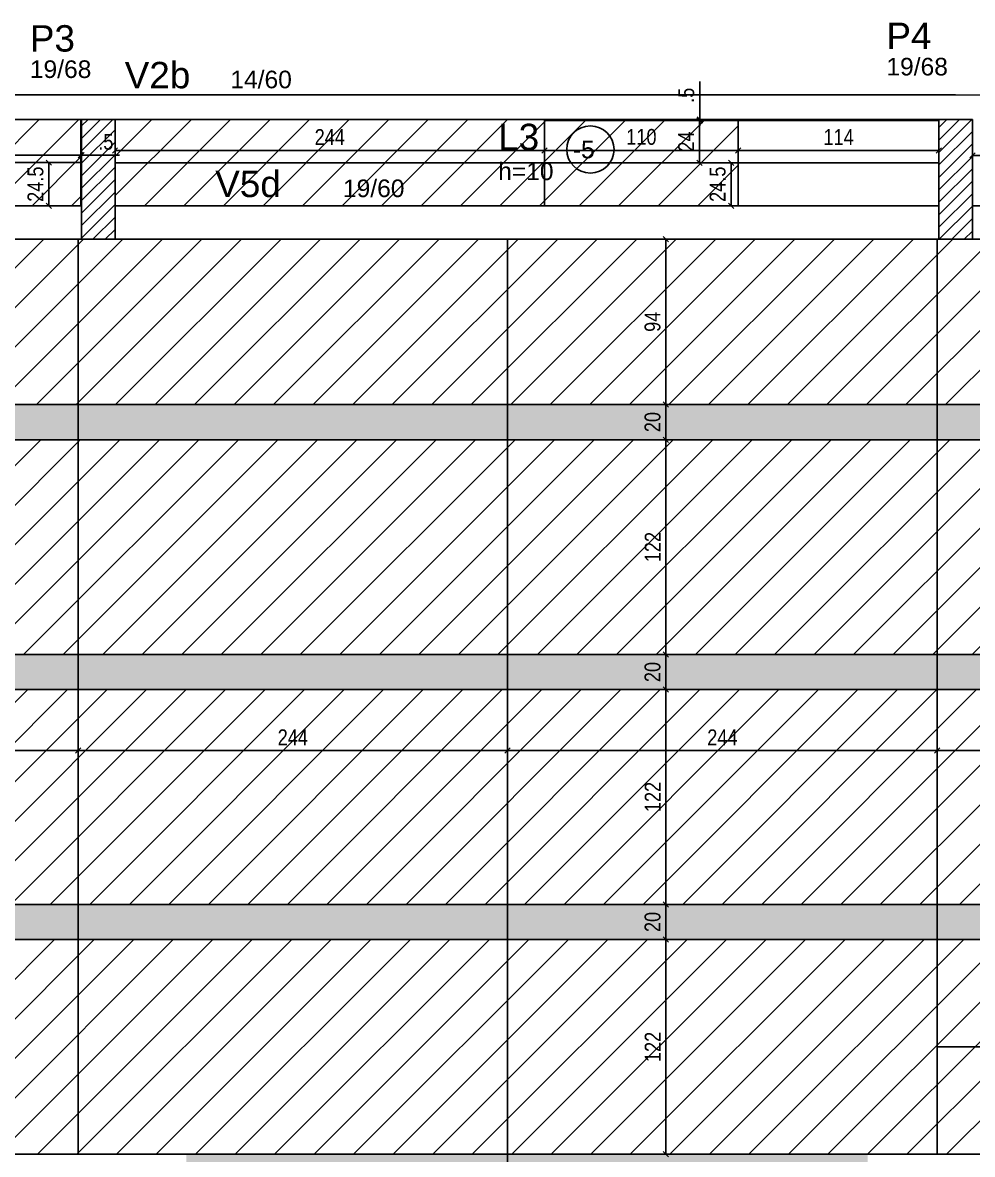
# Model space of a CAD drawing. Extents: x 1022 to 7350, y 170 to 3791.
# Drawn here: x 2929 to 3468, y 2103 to 2746 of the extents above; entities that cross this region are included whole.
import ezdxf

# ---------------------------------------------------------------- set-up
doc = ezdxf.new("R2010")
doc.units = 0
for name, color, linetype in [('3', 3, 'Continuous'), ('8', 8, 'Continuous'), ('COTA', 241, 'Continuous'), ('ES-VIGA', 3, 'Continuous'), ('L-D', 2, 'Continuous'), ('L-N', 4, 'Continuous'), ('P-D', 2, 'Continuous'), ('Painéis', 200, 'Continuous'), ('Pilares', 5, 'Continuous'), ('VIG-D', 2, 'Continuous'), ('VIG-N', 4, 'Continuous')]:
    doc.layers.add(name, color=color, linetype=linetype)
doc.layers.add('Hachura', color=251, linetype='Continuous', lineweight=9)
doc.layers.add('REAPROVEITAMENTO', color=251, linetype='Continuous', lineweight=9)
doc.styles.add('COTA TECNICA-50', font='techl___.ttf', dxfattribs={"height": 9})
doc.styles.get("Standard").update_dxf_attribs({"font": 'arial.ttf'})
doc.dimstyles.new('COTA PAINEL-50', dxfattribs={"dimtxt": 9, "dimasz": 3, "dimexe": 3, "dimexo": 3, "dimgap": 3, "dimtad": 1, "dimdec": 1, "dimzin": 12, "dimdsep": 46, "dimtxsty": 'COTA TECNICA-50', "dimblk1": 'OBLIQUE', "dimblk2": 'OBLIQUE', "dimsah": 1, "dimcen": 0.9, "dimclrd": 4, "dimclre": 4, "dimclrt": 240, "dimadec": 1, "dimazin": 3, "dimtfac": 1, "dimtdec": 1, "dimtmove": 0, "dimatfit": 3, "dimfxl": 1, "dimtolj": 1, "dimtzin": 12, "dimarcsym": 0})
pattern_1 = [(45, (-1214.97, -298.365), (-11.22532, 11.22532), [])]

# ---------------------------------------------------------------- blocks, each defined once
blk = doc.blocks.new('_Oblique')
at = {"color": 0, "linetype": 'ByBlock', "lineweight": -2}
blk.add_line((-0.5, -0.5), (0.5, 0.5), dxfattribs=at)
blk = doc.blocks.new('*D26')
at = {"layer": 'COTA', "color": 4, "lineweight": -2, "transparency": 16777216}
for p, q in [((3448.45, 2335.21), (3448.45, 2335.21)), ((3692.45, 2332.21), (3448.45, 2332.21))]:
    blk.add_line(p, q, dxfattribs=at)
at = {"layer": 'Defpoints', "color": 0, "transparency": 16777216}
for p in [(3448.45, 2332.21), (3448.45, 2332.21), (3692.45, 2332.21)]:
    blk.add_point(p, dxfattribs=at)
at = {"layer": 'COTA', "color": 4, "lineweight": -2, "transparency": 16777216, "xscale": 3, "yscale": 3, "zscale": 3, "rotation": 180}
blk.add_blockref('_Oblique', (3448.45, 2332.21), dxfattribs=at)
at = {"layer": 'COTA', "color": 4, "lineweight": -2, "transparency": 16777216, "xscale": 3, "yscale": 3, "zscale": 3}
blk.add_blockref('_Oblique', (3692.45, 2332.21), dxfattribs=at)
at = {"layer": 'COTA', "color": 240, "transparency": 16777216, "insert": (3570.45, 2339.77), "char_height": 9, "attachment_point": 5, "style": 'COTA TECNICA-50'}
blk.add_mtext('\\A1;244', dxfattribs=at)
blk = doc.blocks.new('*D27')
at = {"layer": 'COTA', "color": 4, "lineweight": -2, "transparency": 16777216}
for p, q in [((3204.45, 2335.21), (3204.45, 2335.21)), ((3448.45, 2335.21), (3448.45, 2335.21)), ((3448.45, 2332.21), (3204.45, 2332.21))]:
    blk.add_line(p, q, dxfattribs=at)
at = {"layer": 'Defpoints', "color": 0, "transparency": 16777216}
for p in [(3204.45, 2332.21), (3204.45, 2332.21), (3448.45, 2332.21)]:
    blk.add_point(p, dxfattribs=at)
at = {"layer": 'COTA', "color": 4, "lineweight": -2, "transparency": 16777216, "xscale": 3, "yscale": 3, "zscale": 3, "rotation": 180}
blk.add_blockref('_Oblique', (3204.45, 2332.21), dxfattribs=at)
at = {"layer": 'COTA', "color": 4, "lineweight": -2, "transparency": 16777216, "xscale": 3, "yscale": 3, "zscale": 3}
blk.add_blockref('_Oblique', (3448.45, 2332.21), dxfattribs=at)
at = {"layer": 'COTA', "color": 240, "transparency": 16777216, "insert": (3326.45, 2339.77), "char_height": 9, "attachment_point": 5, "style": 'COTA TECNICA-50'}
blk.add_mtext('\\A1;244', dxfattribs=at)
blk = doc.blocks.new('*D28')
at = {"layer": 'COTA', "color": 4, "lineweight": -2, "transparency": 16777216}
for p, q in [((2960.45, 2335.21), (2960.45, 2335.21)), ((3204.45, 2335.21), (3204.45, 2335.21)), ((3204.45, 2332.21), (2960.45, 2332.21))]:
    blk.add_line(p, q, dxfattribs=at)
at = {"layer": 'Defpoints', "color": 0, "transparency": 16777216}
for p in [(2960.45, 2332.21), (2960.45, 2332.21), (3204.45, 2332.21)]:
    blk.add_point(p, dxfattribs=at)
at = {"layer": 'COTA', "color": 4, "lineweight": -2, "transparency": 16777216, "xscale": 3, "yscale": 3, "zscale": 3, "rotation": 180}
blk.add_blockref('_Oblique', (2960.45, 2332.21), dxfattribs=at)
at = {"layer": 'COTA', "color": 4, "lineweight": -2, "transparency": 16777216, "xscale": 3, "yscale": 3, "zscale": 3}
blk.add_blockref('_Oblique', (3204.45, 2332.21), dxfattribs=at)
at = {"layer": 'COTA', "color": 240, "transparency": 16777216, "insert": (3082.45, 2339.77), "char_height": 9, "attachment_point": 5, "style": 'COTA TECNICA-50'}
blk.add_mtext('\\A1;244', dxfattribs=at)
blk = doc.blocks.new('*D29')
at = {"layer": 'COTA', "color": 4, "lineweight": -2, "transparency": 16777216}
for p, q in [((2716.45, 2335.2), (2716.45, 2335.21)), ((2960.45, 2335.21), (2960.45, 2335.21)), ((2960.45, 2332.21), (2716.45, 2332.21))]:
    blk.add_line(p, q, dxfattribs=at)
at = {"layer": 'Defpoints', "color": 0, "transparency": 16777216}
for p in [(2716.45, 2332.21), (2716.45, 2332.2), (2960.45, 2332.21)]:
    blk.add_point(p, dxfattribs=at)
at = {"layer": 'COTA', "color": 4, "lineweight": -2, "transparency": 16777216, "xscale": 3, "yscale": 3, "zscale": 3, "rotation": 180}
blk.add_blockref('_Oblique', (2716.45, 2332.21), dxfattribs=at)
at = {"layer": 'COTA', "color": 4, "lineweight": -2, "transparency": 16777216, "xscale": 3, "yscale": 3, "zscale": 3}
blk.add_blockref('_Oblique', (2960.45, 2332.21), dxfattribs=at)
at = {"layer": 'COTA', "color": 240, "transparency": 16777216, "insert": (2838.45, 2339.77), "char_height": 9, "attachment_point": 5, "style": 'COTA TECNICA-50'}
blk.add_mtext('\\A1;244', dxfattribs=at)
blk = doc.blocks.new('*D99')
at = {"layer": 'COTA', "color": 4, "lineweight": -2, "transparency": 16777216}
blk.add_line((3294.41, 2224.86), (3294.41, 2244.86), dxfattribs=at)
at = {"layer": 'Defpoints', "color": 0, "transparency": 16777216}
for p in [(3294.41, 2244.86), (3294.41, 2244.86), (3294.41, 2224.86)]:
    blk.add_point(p, dxfattribs=at)
at = {"layer": 'COTA', "color": 4, "lineweight": -2, "transparency": 16777216, "xscale": 3, "yscale": 3, "zscale": 3}
for p, rotation in [((3294.41, 2244.86), 90), ((3294.41, 2224.86), 270)]:
    blk.add_blockref('_Oblique', p, dxfattribs=dict(at, rotation=rotation))
at = {"layer": 'COTA', "color": 240, "transparency": 16777216, "insert": (3286.81, 2234.86), "char_height": 9, "attachment_point": 5, "rotation": 90, "style": 'COTA TECNICA-50'}
blk.add_mtext('\\A1;20', dxfattribs=at)
blk = doc.blocks.new('*D100')
at = {"layer": 'COTA', "color": 4, "lineweight": -2, "transparency": 16777216}
blk.add_line((3294.41, 2244.86), (3294.41, 2366.86), dxfattribs=at)
at = {"layer": 'Defpoints', "color": 0, "transparency": 16777216}
for p in [(3294.41, 2366.86), (3294.41, 2366.86), (3294.41, 2244.86)]:
    blk.add_point(p, dxfattribs=at)
at = {"layer": 'COTA', "color": 4, "lineweight": -2, "transparency": 16777216, "xscale": 3, "yscale": 3, "zscale": 3}
for p, rotation in [((3294.41, 2366.86), 90), ((3294.41, 2244.86), 270)]:
    blk.add_blockref('_Oblique', p, dxfattribs=dict(at, rotation=rotation))
at = {"layer": 'COTA', "color": 240, "transparency": 16777216, "insert": (3286.85, 2305.86), "char_height": 9, "attachment_point": 5, "rotation": 90, "style": 'COTA TECNICA-50'}
blk.add_mtext('\\A1;122', dxfattribs=at)
blk = doc.blocks.new('*D101')
at = {"layer": 'COTA', "color": 4, "lineweight": -2, "transparency": 16777216}
blk.add_line((3294.41, 2366.86), (3294.41, 2386.86), dxfattribs=at)
at = {"layer": 'Defpoints', "color": 0, "transparency": 16777216}
for p in [(3294.41, 2386.86), (3294.41, 2386.86), (3294.41, 2366.86)]:
    blk.add_point(p, dxfattribs=at)
at = {"layer": 'COTA', "color": 4, "lineweight": -2, "transparency": 16777216, "xscale": 3, "yscale": 3, "zscale": 3}
for p, rotation in [((3294.41, 2386.86), 90), ((3294.41, 2366.86), 270)]:
    blk.add_blockref('_Oblique', p, dxfattribs=dict(at, rotation=rotation))
at = {"layer": 'COTA', "color": 240, "transparency": 16777216, "insert": (3286.81, 2376.86), "char_height": 9, "attachment_point": 5, "rotation": 90, "style": 'COTA TECNICA-50'}
blk.add_mtext('\\A1;20', dxfattribs=at)
blk = doc.blocks.new('*D102')
at = {"layer": 'COTA', "color": 4, "lineweight": -2, "transparency": 16777216}
blk.add_line((3294.41, 2386.86), (3294.41, 2508.86), dxfattribs=at)
at = {"layer": 'Defpoints', "color": 0, "transparency": 16777216}
for p in [(3294.41, 2508.86), (3294.41, 2508.86), (3294.41, 2386.86)]:
    blk.add_point(p, dxfattribs=at)
at = {"layer": 'COTA', "color": 4, "lineweight": -2, "transparency": 16777216, "xscale": 3, "yscale": 3, "zscale": 3}
for p, rotation in [((3294.41, 2508.86), 90), ((3294.41, 2386.86), 270)]:
    blk.add_blockref('_Oblique', p, dxfattribs=dict(at, rotation=rotation))
at = {"layer": 'COTA', "color": 240, "transparency": 16777216, "insert": (3286.85, 2447.86), "char_height": 9, "attachment_point": 5, "rotation": 90, "style": 'COTA TECNICA-50'}
blk.add_mtext('\\A1;122', dxfattribs=at)
blk = doc.blocks.new('*D103')
at = {"layer": 'COTA', "color": 4, "lineweight": -2, "transparency": 16777216}
blk.add_line((3294.41, 2508.86), (3294.41, 2528.87), dxfattribs=at)
at = {"layer": 'Defpoints', "color": 0, "transparency": 16777216}
for p in [(3294.41, 2528.87), (3294.41, 2528.87), (3294.41, 2508.86)]:
    blk.add_point(p, dxfattribs=at)
at = {"layer": 'COTA', "color": 4, "lineweight": -2, "transparency": 16777216, "xscale": 3, "yscale": 3, "zscale": 3}
for p, rotation in [((3294.41, 2528.87), 90), ((3294.41, 2508.86), 270)]:
    blk.add_blockref('_Oblique', p, dxfattribs=dict(at, rotation=rotation))
at = {"layer": 'COTA', "color": 240, "transparency": 16777216, "insert": (3286.81, 2518.87), "char_height": 9, "attachment_point": 5, "rotation": 90, "style": 'COTA TECNICA-50'}
blk.add_mtext('\\A1;20', dxfattribs=at)
blk = doc.blocks.new('*D104')
at = {"layer": 'COTA', "color": 4, "lineweight": -2, "transparency": 16777216}
for p, q in [((3287.93, 2622.86), (3297.41, 2622.86)), ((3294.41, 2528.87), (3294.41, 2622.86))]:
    blk.add_line(p, q, dxfattribs=at)
at = {"layer": 'Defpoints', "color": 0, "transparency": 16777216}
for p in [(3284.93, 2622.86), (3294.41, 2622.86), (3294.41, 2528.87)]:
    blk.add_point(p, dxfattribs=at)
at = {"layer": 'COTA', "color": 4, "lineweight": -2, "transparency": 16777216, "xscale": 3, "yscale": 3, "zscale": 3}
for p, rotation in [((3294.41, 2622.86), 90), ((3294.41, 2528.87), 270)]:
    blk.add_blockref('_Oblique', p, dxfattribs=dict(at, rotation=rotation))
at = {"layer": 'COTA', "color": 240, "transparency": 16777216, "insert": (3286.81, 2575.86), "char_height": 9, "attachment_point": 5, "rotation": 90, "style": 'COTA TECNICA-50'}
blk.add_mtext('\\A1;94', dxfattribs=at)
blk = doc.blocks.new('*D105')
at = {"layer": 'COTA', "color": 4, "lineweight": -2, "transparency": 16777216}
blk.add_line((3294.41, 2224.86), (3294.41, 2102.86), dxfattribs=at)
at = {"layer": 'Defpoints', "color": 0, "transparency": 16777216}
for p in [(3294.41, 2224.86), (3294.41, 2102.86), (3294.41, 2102.86)]:
    blk.add_point(p, dxfattribs=at)
at = {"layer": 'COTA', "color": 4, "lineweight": -2, "transparency": 16777216, "xscale": 3, "yscale": 3, "zscale": 3}
for p, rotation in [((3294.41, 2224.86), 90), ((3294.41, 2102.86), 270)]:
    blk.add_blockref('_Oblique', p, dxfattribs=dict(at, rotation=rotation))
at = {"layer": 'COTA', "color": 240, "transparency": 16777216, "insert": (3286.85, 2163.86), "char_height": 9, "attachment_point": 5, "rotation": 90, "style": 'COTA TECNICA-50'}
blk.add_mtext('\\A1;122', dxfattribs=at)
blk = doc.blocks.new('*D43')
at = {"layer": 'COTA', "color": 4, "lineweight": -2, "transparency": 16777216}
blk.add_line((3331.42, 2641.74), (3331.42, 2666.24), dxfattribs=at)
at = {"layer": 'Defpoints', "color": 0, "transparency": 16777216}
for p in [(3331.42, 2666.24), (3331.42, 2666.24), (3331.42, 2641.74)]:
    blk.add_point(p, dxfattribs=at)
at = {"layer": 'COTA', "color": 4, "lineweight": -2, "transparency": 16777216, "xscale": 3, "yscale": 3, "zscale": 3}
for p, rotation in [((3331.42, 2666.24), 90), ((3331.42, 2641.74), 270)]:
    blk.add_blockref('_Oblique', p, dxfattribs=dict(at, rotation=rotation))
at = {"layer": 'COTA', "color": 240, "transparency": 16777216, "insert": (3323.82, 2653.99), "char_height": 9, "attachment_point": 5, "rotation": 90, "style": 'COTA TECNICA-50'}
blk.add_mtext('\\A1;24.5', dxfattribs=at)
blk = doc.blocks.new('*D44')
at = {"layer": 'COTA', "color": 4, "lineweight": -2, "transparency": 16777216}
blk.add_line((3313.4, 2666.24), (3313.4, 2690.24), dxfattribs=at)
at = {"layer": 'Defpoints', "color": 0, "transparency": 16777216}
for p in [(3313.4, 2690.24), (3313.4, 2690.24), (3313.4, 2666.24)]:
    blk.add_point(p, dxfattribs=at)
at = {"layer": 'COTA', "color": 4, "lineweight": -2, "transparency": 16777216, "xscale": 3, "yscale": 3, "zscale": 3}
for p, rotation in [((3313.4, 2690.24), 90), ((3313.4, 2666.24), 270)]:
    blk.add_blockref('_Oblique', p, dxfattribs=dict(at, rotation=rotation))
at = {"layer": 'COTA', "color": 240, "transparency": 16777216, "insert": (3305.84, 2678.24), "char_height": 9, "attachment_point": 5, "rotation": 90, "style": 'COTA TECNICA-50'}
blk.add_mtext('\\A1;24', dxfattribs=at)
blk = doc.blocks.new('*D45')
at = {"layer": 'COTA', "color": 4, "lineweight": -2, "transparency": 16777216}
for p, q in [((3313.59, 2690.74), (3313.59, 2712.33)), ((3313.59, 2690.24), (3313.59, 2690.74)), ((3313.59, 2690.24), (3313.59, 2687.24))]:
    blk.add_line(p, q, dxfattribs=at)
at = {"layer": 'Defpoints', "color": 0, "transparency": 16777216}
for p in [(3313.59, 2690.74), (3313.59, 2690.74), (3313.59, 2690.24)]:
    blk.add_point(p, dxfattribs=at)
at = {"layer": 'COTA', "color": 4, "lineweight": -2, "transparency": 16777216, "xscale": 3, "yscale": 3, "zscale": 3}
for p, rotation in [((3313.59, 2690.74), 270), ((3313.59, 2690.24), 90)]:
    blk.add_blockref('_Oblique', p, dxfattribs=dict(at, rotation=rotation))
at = {"layer": 'COTA', "color": 240, "transparency": 16777216, "insert": (3305.99, 2704.53), "char_height": 9, "attachment_point": 5, "rotation": 90, "style": 'COTA TECNICA-50'}
blk.add_mtext('\\A1;.5', dxfattribs=at)
blk = doc.blocks.new('*D46')
at = {"layer": 'COTA', "color": 4, "lineweight": -2, "transparency": 16777216}
for p, q in [((3449.45, 2676.24), (3449.45, 2676.24)), ((3335.45, 2673.24), (3449.45, 2673.24))]:
    blk.add_line(p, q, dxfattribs=at)
at = {"layer": 'Defpoints', "color": 0, "transparency": 16777216}
for p in [(3335.45, 2673.24), (3449.45, 2673.24), (3449.45, 2673.24)]:
    blk.add_point(p, dxfattribs=at)
at = {"layer": 'COTA', "color": 4, "lineweight": -2, "transparency": 16777216, "xscale": 3, "yscale": 3, "zscale": 3, "rotation": 180}
blk.add_blockref('_Oblique', (3335.45, 2673.24), dxfattribs=at)
at = {"layer": 'COTA', "color": 4, "lineweight": -2, "transparency": 16777216, "xscale": 3, "yscale": 3, "zscale": 3}
blk.add_blockref('_Oblique', (3449.45, 2673.24), dxfattribs=at)
at = {"layer": 'COTA', "color": 240, "transparency": 16777216, "insert": (3392.45, 2680.81), "char_height": 9, "attachment_point": 5, "style": 'COTA TECNICA-50'}
blk.add_mtext('\\A1;114', dxfattribs=at)
blk = doc.blocks.new('*D133')
at = {"layer": 'COTA', "color": 4, "lineweight": -2, "transparency": 16777216}
blk.add_line((2943.89, 2641.78), (2943.89, 2666.27), dxfattribs=at)
at = {"layer": 'Defpoints', "color": 0, "transparency": 16777216}
for p in [(2943.89, 2666.27), (2943.89, 2666.27), (2943.89, 2641.78)]:
    blk.add_point(p, dxfattribs=at)
at = {"layer": 'COTA', "color": 4, "lineweight": -2, "transparency": 16777216, "xscale": 3, "yscale": 3, "zscale": 3}
for p, rotation in [((2943.89, 2666.27), 90), ((2943.89, 2641.78), 270)]:
    blk.add_blockref('_Oblique', p, dxfattribs=dict(at, rotation=rotation))
at = {"layer": 'COTA', "color": 240, "transparency": 16777216, "insert": (2936.29, 2654.03), "char_height": 9, "attachment_point": 5, "rotation": 90, "style": 'COTA TECNICA-50'}
blk.add_mtext('\\A1;24.5', dxfattribs=at)
blk = doc.blocks.new('*D231')
at = {"layer": 'COTA', "color": 4, "lineweight": -2, "transparency": 16777216}
for p, q in [((2961.95, 2670.46), (2958.95, 2670.46)), ((2961.95, 2670.46), (2962.45, 2670.46)), ((2962.45, 2670.46), (2984.04, 2670.46)), ((2961.95, 2667.68), (2961.95, 2667.46)), ((2962.45, 2667.68), (2962.45, 2667.46))]:
    blk.add_line(p, q, dxfattribs=at)
at = {"layer": 'Defpoints', "color": 0, "transparency": 16777216}
for p in [(2961.95, 2670.68), (2962.45, 2670.68), (2962.45, 2670.46)]:
    blk.add_point(p, dxfattribs=at)
at = {"layer": 'COTA', "color": 4, "lineweight": -2, "transparency": 16777216, "xscale": 3, "yscale": 3, "zscale": 3}
blk.add_blockref('_Oblique', (2961.95, 2670.46), dxfattribs=at)
at = {"layer": 'COTA', "color": 4, "lineweight": -2, "transparency": 16777216, "xscale": 3, "yscale": 3, "zscale": 3, "rotation": 180}
blk.add_blockref('_Oblique', (2962.45, 2670.46), dxfattribs=at)
at = {"layer": 'COTA', "color": 240, "transparency": 16777216, "insert": (2976.25, 2678.06), "char_height": 9, "attachment_point": 5, "style": 'COTA TECNICA-50'}
blk.add_mtext('\\A1;.5', dxfattribs=at)
blk = doc.blocks.new('*D232')
at = {"layer": 'COTA', "color": 4, "lineweight": -2, "transparency": 16777216}
blk.add_line((2961.95, 2670.46), (2717.95, 2670.46), dxfattribs=at)
at = {"layer": 'Defpoints', "color": 0, "transparency": 16777216}
for p in [(2717.95, 2670.46), (2717.95, 2670.46), (2961.95, 2670.46)]:
    blk.add_point(p, dxfattribs=at)
at = {"layer": 'COTA', "color": 4, "lineweight": -2, "transparency": 16777216, "xscale": 3, "yscale": 3, "zscale": 3, "rotation": 180}
blk.add_blockref('_Oblique', (2717.95, 2670.46), dxfattribs=at)
at = {"layer": 'COTA', "color": 4, "lineweight": -2, "transparency": 16777216, "xscale": 3, "yscale": 3, "zscale": 3}
blk.add_blockref('_Oblique', (2961.95, 2670.46), dxfattribs=at)
at = {"layer": 'COTA', "color": 240, "transparency": 16777216, "insert": (2839.95, 2678.03), "char_height": 9, "attachment_point": 5, "style": 'COTA TECNICA-50'}
blk.add_mtext('\\A1;244', dxfattribs=at)
blk = doc.blocks.new('*D140')
at = {"layer": 'COTA', "color": 4, "lineweight": -2, "transparency": 16777216}
blk.add_line((3691.96, 2670.41), (3468.46, 2670.41), dxfattribs=at)
at = {"layer": 'Defpoints', "color": 0, "transparency": 16777216}
for p in [(3468.46, 2670.41), (3468.46, 2670.41), (3691.96, 2670.41)]:
    blk.add_point(p, dxfattribs=at)
at = {"layer": 'COTA', "color": 4, "lineweight": -2, "transparency": 16777216, "xscale": 3, "yscale": 3, "zscale": 3, "rotation": 180}
blk.add_blockref('_Oblique', (3468.46, 2670.41), dxfattribs=at)
at = {"layer": 'COTA', "color": 4, "lineweight": -2, "transparency": 16777216, "xscale": 3, "yscale": 3, "zscale": 3}
blk.add_blockref('_Oblique', (3691.96, 2670.41), dxfattribs=at)
at = {"layer": 'COTA', "color": 240, "transparency": 16777216, "insert": (3580.21, 2678.11), "char_height": 9, "attachment_point": 5, "style": 'COTA TECNICA-50'}
blk.add_mtext('\\A1;223.5', dxfattribs=at)
blk = doc.blocks.new('*D239')
at = {"layer": 'COTA', "color": 4, "lineweight": -2, "transparency": 16777216}
blk.add_line((3335.45, 2673.24), (3225.45, 2673.24), dxfattribs=at)
at = {"layer": 'Defpoints', "color": 0, "transparency": 16777216}
for p in [(3225.45, 2673.24), (3225.45, 2673.24), (3335.45, 2673.24)]:
    blk.add_point(p, dxfattribs=at)
at = {"layer": 'COTA', "color": 4, "lineweight": -2, "transparency": 16777216, "xscale": 3, "yscale": 3, "zscale": 3, "rotation": 180}
blk.add_blockref('_Oblique', (3225.45, 2673.24), dxfattribs=at)
at = {"layer": 'COTA', "color": 4, "lineweight": -2, "transparency": 16777216, "xscale": 3, "yscale": 3, "zscale": 3}
blk.add_blockref('_Oblique', (3335.45, 2673.24), dxfattribs=at)
at = {"layer": 'COTA', "color": 240, "transparency": 16777216, "insert": (3280.45, 2680.83), "char_height": 9, "attachment_point": 5, "style": 'COTA TECNICA-50'}
blk.add_mtext('\\A1;110', dxfattribs=at)
blk = doc.blocks.new('*D153')
at = {"layer": 'COTA', "color": 4, "lineweight": -2, "transparency": 16777216}
for p, q in [((3225.45, 2673.24), (2981.45, 2673.24)), ((2981.45, 2670.26), (2981.45, 2670.24))]:
    blk.add_line(p, q, dxfattribs=at)
at = {"layer": 'Defpoints', "color": 0, "transparency": 16777216}
for p in [(2981.45, 2673.26), (2981.45, 2673.24), (3225.45, 2673.24)]:
    blk.add_point(p, dxfattribs=at)
at = {"layer": 'COTA', "color": 4, "lineweight": -2, "transparency": 16777216, "xscale": 3, "yscale": 3, "zscale": 3, "rotation": 180}
blk.add_blockref('_Oblique', (2981.45, 2673.24), dxfattribs=at)
at = {"layer": 'COTA', "color": 4, "lineweight": -2, "transparency": 16777216, "xscale": 3, "yscale": 3, "zscale": 3}
blk.add_blockref('_Oblique', (3225.45, 2673.24), dxfattribs=at)
at = {"layer": 'COTA', "color": 240, "transparency": 16777216, "insert": (3103.45, 2680.81), "char_height": 9, "attachment_point": 5, "style": 'COTA TECNICA-50'}
blk.add_mtext('\\A1;244', dxfattribs=at)

msp = doc.modelspace()

# ---------------------------------------------------------------- hatches: boundary and pattern name
at = {"layer": 'Hachura', "linetype": 'ByBlock'}
h = msp.add_hatch(color=256, dxfattribs=at)
h.dxf.hatch_style = 1
h.paths.add_polyline_path([(2003.95, 2528.86), (2003.95, 2508.83), (3936.45, 2508.83), (3936.45, 2528.86)])
h = msp.add_hatch(color=256, dxfattribs=at)
h.dxf.hatch_style = 1
h.paths.add_polyline_path([(2003.95, 2386.86), (2003.95, 2366.83), (3936.45, 2366.83), (3936.45, 2386.86)])
h = msp.add_hatch(color=256, dxfattribs=at)
h.dxf.hatch_style = 1
h.paths.add_polyline_path([(2350.95, 2244.86), (2350.95, 2224.83), (3936.45, 2224.83), (3936.45, 2244.86)])
h.paths.add_polyline_path([(2084.96, 2244.86), (2084.96, 2224.83), (2331.95, 2224.83), (2331.95, 2244.86)])
h = msp.add_hatch(color=256, dxfattribs=at)
h.dxf.hatch_style = 1
h.paths.add_polyline_path([(3408.95, 2102.86), (3021.95, 2102.86), (3021.95, 2083.86), (3408.95, 2083.86)])
at = {"layer": 'REAPROVEITAMENTO', "linetype": 'ByBlock'}
h = msp.add_hatch(dxfattribs=at)
h.set_pattern_fill('ANSI31', color=256, scale=5, style=2)
h.set_pattern_definition([(45, (-1640.619, -182.004), (-11.22532, 11.22532), [])])
h.paths.add_polyline_path([(2962.45, 2690.78), (2717.95, 2690.81), (2717.95, 2641.82), (2962.45, 2641.77)])
h.paths.add_polyline_path([(2570.36, 2642.81), (2610.49, 2642.8), (2610.49, 2658.31), (2570.36, 2658.32)])
h = msp.add_hatch(dxfattribs=at)
h.set_pattern_fill('ANSI31', color=256, scale=5, style=2)
h.set_pattern_definition([(45, (-1644.113, -182.004), (-11.22532, 11.22532), [])])
h.paths.add_polyline_path([(3335.45, 2690.86), (2981.45, 2690.65), (2981.45, 2641.53), (3335.44, 2641.74)])
h = msp.add_hatch(dxfattribs=at)
h.set_pattern_fill('ANSI31', color=256, scale=5, style=2)
h.set_pattern_definition(pattern_1)
h.paths.add_polyline_path([(3936.45, 2622.86), (2084.95, 2622.86), (2003.95, 2622.86), (2003.95, 2528.86), (3936.45, 2528.86)])
h = msp.add_hatch(dxfattribs=at)
h.set_pattern_fill('ANSI31', color=256, scale=5, style=2)
h.set_pattern_definition(pattern_1)
h.paths.add_polyline_path([(3936.45, 2508.86), (2003.95, 2508.86), (2003.95, 2386.86), (3936.45, 2386.86)])
h = msp.add_hatch(dxfattribs=at)
h.set_pattern_fill('ANSI31', color=256, scale=5, style=2)
h.set_pattern_definition(pattern_1)
h.paths.add_polyline_path([(3936.45, 2366.86), (2350.95, 2366.86), (2350.95, 2244.86), (3936.45, 2244.86)])
h.paths.add_polyline_path([(2825.01, 2330.9), (2852.16, 2330.9), (2852.16, 2349.43), (2825.01, 2349.43)], flags=16)
h = msp.add_hatch(dxfattribs=at)
h.set_pattern_fill('ANSI31', color=256, scale=5, style=2)
h.set_pattern_definition(pattern_1)
h.paths.add_polyline_path([(3936.45, 2224.87), (2350.94, 2224.86), (2350.94, 2102.86), (3936.45, 2102.86)])

# ---------------------------------------------------------------- linework, layer by layer
at = {"layer": '3', "linetype": 'Continuous'}
msp.add_circle((3251.49, 2673.73), 13.42, dxfattribs=at)
at = {"layer": '8', "linetype": 'Continuous'}
for p, q in [((2962.45, 2672.95), (2980.28, 2690.77)), ((2962.45, 2680.02), (2973.2, 2690.78)), ((2962.45, 2687.09), (2966.13, 2690.78)), ((2962.45, 2690.78), (2962.45, 2690.78)), ((2962.45, 2690.78), (2962.45, 2690.78)), ((2981.45, 2690.77), (2981.45, 2690.77)), ((2981.45, 2690.77), (2981.45, 2690.77)), ((3449.45, 2672.01), (3468.18, 2690.74)), ((3449.45, 2679.08), (3461.11, 2690.74)), ((3449.45, 2686.15), (3454.04, 2690.74)), ((3449.45, 2690.74), (3449.45, 2690.74)), ((3449.45, 2690.74), (3449.45, 2690.74)), ((3468.45, 2690.74), (3468.45, 2690.74)), ((3468.45, 2690.74), (3468.45, 2690.74)), ((2962.45, 2665.88), (2981.45, 2684.88)), ((3449.45, 2664.94), (3468.45, 2683.94)), ((2962.45, 2658.81), (2981.45, 2677.81)), ((3449.45, 2657.87), (3468.45, 2676.87)), ((2962.45, 2651.74), (2981.45, 2670.74)), ((3449.45, 2650.8), (3468.45, 2669.79)), ((2962.45, 2644.67), (2981.45, 2663.67)), ((3449.45, 2643.73), (3468.45, 2662.72)), ((2962.45, 2637.6), (2981.45, 2656.6)), ((2971.95, 2656.78), (2971.95, 2656.78)), ((3449.45, 2636.65), (3468.45, 2655.65)), ((3458.95, 2656.74), (3458.95, 2656.74)), ((2962.45, 2653.78), (2962.45, 2653.78)), ((2962.45, 2630.53), (2981.45, 2649.52)), ((2981.45, 2653.78), (2981.45, 2653.78)), ((3449.45, 2629.58), (3468.45, 2648.58)), ((2950.45, 2641.78), (2950.45, 2641.78)), ((2962.45, 2623.45), (2981.45, 2642.45)), ((2993.45, 2641.78), (2993.45, 2641.78)), ((3000.95, 2641.78), (3033.75, 2641.77)), ((3449.67, 2622.74), (3468.45, 2641.51)), ((2968.84, 2622.78), (2981.45, 2635.38)), ((3456.74, 2622.74), (3468.45, 2634.44)), ((2975.91, 2622.78), (2981.45, 2628.31)), ((3463.82, 2622.74), (3468.45, 2627.37)), ((2962.45, 2622.78), (2962.45, 2622.78))]:
    msp.add_line(p, q, dxfattribs=at)
at = {"layer": 'ES-VIGA', "linetype": 'Continuous'}
for points in [[(2971.95, 2704.78), (2494.45, 2704.82)], [(3458.95, 2704.73), (2971.95, 2704.78)], [(3955.45, 2704.69), (3458.95, 2704.73)], [(2494.45, 2690.82), (2962.45, 2690.78)], [(2981.45, 2690.77), (3449.45, 2690.74)], [(2962.45, 2641.78), (2494.45, 2641.82)], [(3449.45, 2641.74), (2981.45, 2641.78)], [(3936.45, 2641.7), (3468.45, 2641.74)], [(2494.45, 2622.82), (2962.45, 2622.78)], [(2981.45, 2622.78), (3449.45, 2622.74)], [(3468.45, 2622.74), (3936.45, 2622.7)]]:
    msp.add_lwpolyline(points, dxfattribs=at)
at = {"layer": 'Painéis'}
for p, q in [((2961.95, 2690.77), (2961.95, 2641.78)), ((2981.45, 2690.74), (2981.45, 2641.74)), ((3225.45, 2690.74), (3225.45, 2641.74)), ((3449.45, 2690.24), (3225.45, 2690.24)), ((3335.45, 2690.74), (3335.45, 2641.74)), ((2961.95, 2666.27), (2494.45, 2666.28)), ((3449.45, 2666.24), (2981.45, 2666.24)), ((3936.45, 2622.86), (2003.95, 2622.86)), ((2960.45, 2102.86), (2960.45, 2622.86)), ((3204.45, 2083.86), (3204.45, 2622.86)), ((3448.45, 2102.86), (3448.45, 2622.86)), ((3936.45, 2528.87), (2003.95, 2528.86)), ((3936.45, 2508.86), (2003.95, 2508.86)), ((3936.45, 2386.86), (2003.95, 2386.86)), ((3936.45, 2366.86), (2003.95, 2366.86)), ((3936.45, 2244.86), (2350.95, 2244.86)), ((3936.45, 2224.86), (2350.95, 2224.86)), ((3448.45, 2163.86), (3936.45, 2163.86)), ((2350.94, 2102.86), (3936.45, 2102.86))]:
    msp.add_line(p, q, dxfattribs=at)
at = {"layer": 'Pilares', "linetype": 'Continuous'}
for points in [[(2962.45, 2622.78), (2981.45, 2622.77), (2981.45, 2690.77), (2962.45, 2690.78), (2962.45, 2622.78)], [(3449.45, 2622.74), (3468.45, 2622.74), (3468.45, 2690.74), (3449.45, 2690.74), (3449.45, 2622.74)]]:
    msp.add_lwpolyline(points, dxfattribs=at)

# ---------------------------------------------------------------- texts
at = {"layer": 'L-D', "linetype": 'Continuous'}
msp.add_text('h=10', height=10, rotation=359.99518, dxfattribs=at).set_placement((3199.09, 2656.35))
at = {"layer": 'L-N', "linetype": 'Continuous'}
for s, p in [('P4', (3419.61, 2730.81)), ('P3', (2933.06, 2729.37)), ('L3', (3199.09, 2673.35))]:
    msp.add_text(s, height=15, rotation=359.99518, dxfattribs=at).set_placement(p)
at = {"layer": 'P-D', "linetype": 'Continuous'}
for p in [(3419.61, 2715.81), (2933.06, 2714.37)]:
    msp.add_text('19/68', height=10, rotation=359.99518, dxfattribs=at).set_placement(p)
at = {"layer": 'VIG-D', "linetype": 'Continuous'}
for s, p in [('14/60', (3046.95, 2708.52)), ('-5', (3241.49, 2668.73)), ('19/60', (3110.93, 2646.69))]:
    msp.add_text(s, height=10, rotation=359.99518, dxfattribs=at).set_placement(p)
at = {"layer": 'VIG-N', "linetype": 'Continuous'}
for s, p in [('V2b', (2986.95, 2708.52)), ('V5d', (3038.38, 2646.7))]:
    msp.add_text(s, height=15, rotation=359.99518, dxfattribs=at).set_placement(p)

# ---------------------------------------------------------------- dimensions: what is measured, and where the dimension line sits
at = {"layer": 'COTA'}
for base, p1, p2, picture, middle in [((3313.59, 2690.74), (3313.59, 2690.24), (3313.59, 2690.74), '*D45', (3305.99, 2704.53)), ((3313.4, 2690.24), (3313.4, 2666.24), (3313.4, 2690.24), '*D44', (3305.84, 2678.24)), ((3294.41, 2102.86), (3294.41, 2224.86), (3294.41, 2102.86), '*D105', (3286.85, 2163.86))]:
    dim = msp.add_linear_dim(base=base, p1=p1, p2=p2, angle=90, dimstyle='COTA PAINEL-50', dxfattribs=at)
    dim.commit()
    dim.dimension.update_dxf_attribs({"geometry": picture, "text_midpoint": middle})
for base, p1, p2, picture, middle in [((2717.95, 2670.46), (2961.95, 2670.46), (2717.95, 2670.46), '*D232', (2839.95, 2678.03)), ((2962.45, 2670.46), (2961.95, 2670.68), (2962.45, 2670.68), '*D231', (2976.25, 2678.06)), ((2981.45, 2673.24), (3225.45, 2673.24), (2981.45, 2673.26), '*D153', (3103.45, 2680.81)), ((3225.45, 2673.24), (3335.45, 2673.24), (3225.45, 2673.24), '*D239', (3280.45, 2680.83)), ((3449.45, 2673.24), (3335.45, 2673.24), (3449.45, 2673.24), '*D46', (3392.45, 2680.81)), ((3468.46, 2670.41), (3691.96, 2670.41), (3468.46, 2670.41), '*D140', (3580.21, 2678.11))]:
    dim = msp.add_linear_dim(base=base, p1=p1, p2=p2, dimstyle='COTA PAINEL-50', dxfattribs=at)
    dim.commit()
    dim.dimension.update_dxf_attribs({"geometry": picture, "text_midpoint": middle})
for base, p1, p2, picture, middle in [((2943.89, 2666.27), (2943.89, 2641.78), (2943.89, 2666.27), '*D133', (2943.89, 2654.03)), ((3331.42, 2666.24), (3331.42, 2641.74), (3331.42, 2666.24), '*D43', (3331.42, 2653.99))]:
    dim = msp.add_linear_dim(base=base, p1=p1, p2=p2, angle=90, dimstyle='COTA PAINEL-50', dxfattribs=at)
    dim.commit()
    dim.dimension.update_dxf_attribs({"geometry": picture, "text_midpoint": middle, "dimtype": 160})
for base, p1, p2, picture, middle in [((3294.41, 2622.86), (3294.41, 2528.87), (3284.93, 2622.86), '*D104', (3286.81, 2575.86)), ((3294.41, 2528.87), (3294.41, 2508.86), (3294.41, 2528.87), '*D103', (3286.81, 2518.87)), ((3294.41, 2508.86), (3294.41, 2386.86), (3294.41, 2508.86), '*D102', (3286.85, 2447.86)), ((3294.41, 2386.86), (3294.41, 2366.86), (3294.41, 2386.86), '*D101', (3286.81, 2376.86)), ((3294.41, 2366.86), (3294.41, 2244.86), (3294.41, 2366.86), '*D100', (3286.85, 2305.86)), ((3294.41, 2244.86), (3294.41, 2224.86), (3294.41, 2244.86), '*D99', (3286.81, 2234.86))]:
    dim = msp.add_linear_dim(base=base, p1=p1, p2=p2, angle=90, dimstyle='COTA PAINEL-50', override={"dimtmove": 1}, dxfattribs=at)
    dim.commit()
    dim.dimension.update_dxf_attribs({"geometry": picture, "text_midpoint": middle})
for base, p1, p2, picture, middle in [((2716.45, 2332.21), (2960.45, 2332.21), (2716.45, 2332.2), '*D29', (2838.45, 2339.77)), ((2960.45, 2332.21), (3204.45, 2332.21), (2960.45, 2332.21), '*D28', (3082.45, 2339.77)), ((3204.45, 2332.21), (3448.45, 2332.21), (3204.45, 2332.21), '*D27', (3326.45, 2339.77)), ((3448.45, 2332.21), (3692.45, 2332.21), (3448.45, 2332.21), '*D26', (3570.45, 2339.77))]:
    dim = msp.add_linear_dim(base=base, p1=p1, p2=p2, dimstyle='COTA PAINEL-50', override={"dimtmove": 1}, dxfattribs=at)
    dim.commit()
    dim.dimension.update_dxf_attribs({"geometry": picture, "text_midpoint": middle})

doc.saveas('drawing.dxf')
